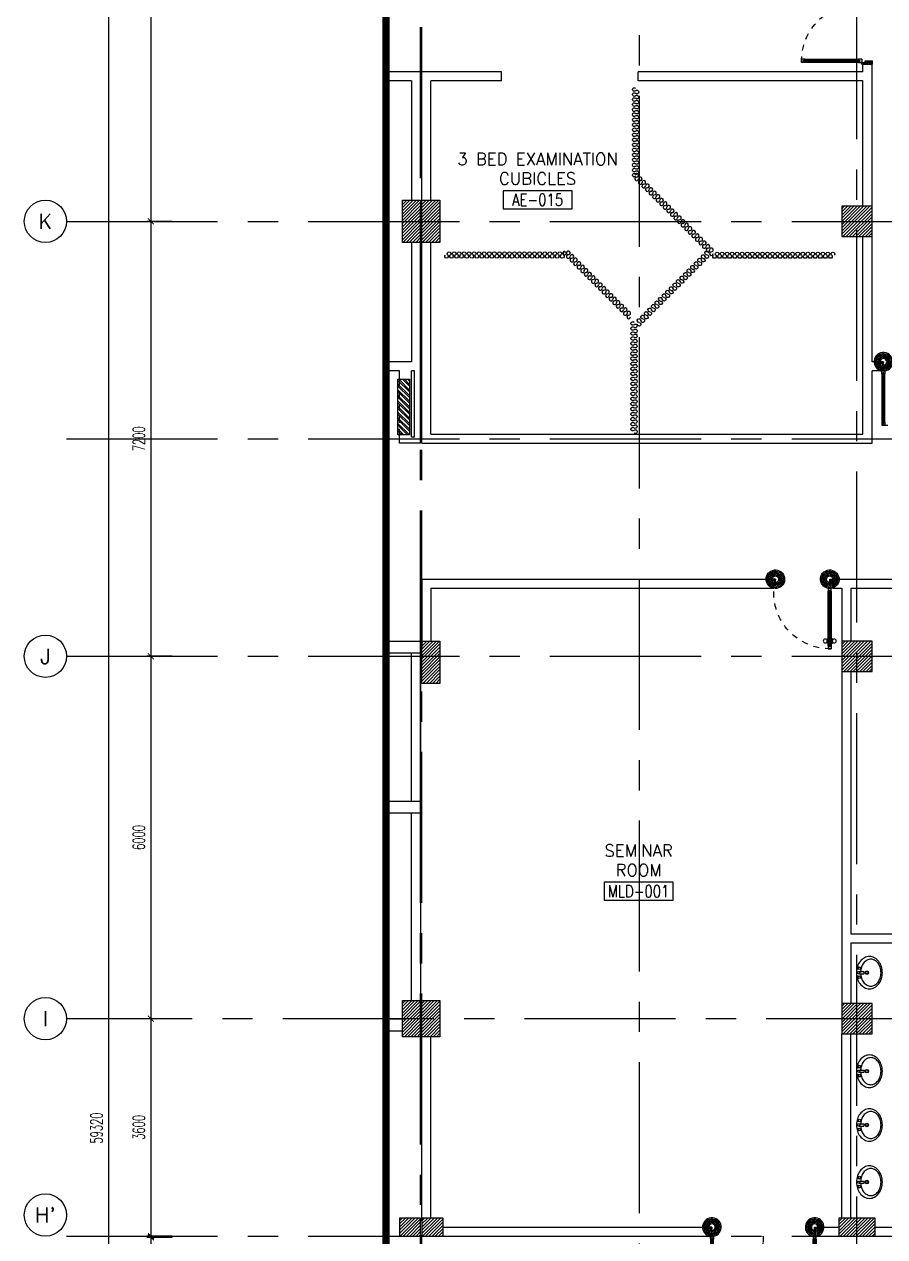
# Model space of a CAD drawing. Extents: x 0.8 to 94.1, y -6.1 to 84.2.
# Drawn here: x 0.78 to 15.02, y 40.48 to 60.55 of the extents above; entities that cross this region are included whole.
import ezdxf
from ezdxf.enums import TextEntityAlignment as Align

# ---------------------------------------------------------------- set-up
doc = ezdxf.new("R2010")
doc.units = 0
doc.header["$MEASUREMENT"] = 0
doc.header["$PDMODE"] = 3
doc.header["$PDSIZE"] = 0.1
for name, pattern in [('CENTER2', [1.125, 0.75, -0.125, 0.125, -0.125]), ('CENTERX2', [4, 2.5, -0.5, 0.5, -0.5]), ('HIDDEN', [0.375, 0.25, -0.125])]:
    doc.linetypes.add(name, pattern=pattern)
doc.layers.get('0').update_dxf_attribs({"color": 11, "linetype": 'CONTINUOUS'})
doc.layers.get('DEFPOINTS').update_dxf_attribs({"color": 11, "linetype": 'CONTINUOUS'})
for name, color, linetype in [('AX-CR', 11, 'CONTINUOUS'), ('AX-DIM', 11, 'CONTINUOUS'), ('AX-TXT', 11, 'CONTINUOUS'), ('AXES', 11, 'CENTERX2'), ('COL', 11, 'CONTINUOUS'), ('DOOR', 11, 'CONTINUOUS'), ('ELEV', 11, 'CONTINUOUS'), ('FHC', 11, 'CONTINUOUS'), ('FIX', 11, 'CONTINUOUS'), ('HAT', 11, 'CONTINUOUS'), ('RM-BOX', 11, 'CONTINUOUS'), ('RM-NAME', 11, 'CONTINUOUS'), ('RM-NO', 11, 'CONTINUOUS'), ('WALL', 11, 'CONTINUOUS')]:
    doc.layers.add(name, color=color, linetype=linetype)
doc.styles.add('ROMANS', font='ROMANS.shx', dxfattribs={"width": 0.6})
doc.dimstyles.new('STANDARD in', dxfattribs={"dimtxt": 0.2, "dimasz": 0.1, "dimexe": 0.07, "dimexo": 0.05, "dimgap": 0.1, "dimtad": 1, "dimdec": 0, "dimlfac": 1000, "dimzin": 0, "dimdsep": 46, "dimtxsty": 'ROMANS', "dimblk": 'ARCHTICK', "dimcen": 0.05, "dimdle": 0.05, "dimclrd": 7, "dimclre": 7, "dimclrt": 2, "dimadec": 0, "dimazin": 0, "dimtfac": 1, "dimtdec": 0, "dimtmove": 2, "dimatfit": 3, "dimldrblk": 'ARCHTICK', "dimfxl": 0, "dimtolj": 1, "dimtzin": 0, "dimarcsym": 0})

# ---------------------------------------------------------------- blocks, each defined once
blk = doc.blocks.new('RM1')
at = {"layer": 'RM-BOX'}
blk.add_lwpolyline([(570, -200), (-570, -200), (-570, -500), (570, -500)], close=True, dxfattribs=at)
at = {"layer": 'RM-NAME', "style": 'ROMANS'}
for tag, p in [('ROOMNAME1', (0, 324)), ('ROOMNAME2', (0, 0))]:
    blk.add_attdef(tag, text='', height=200, dxfattribs=at).set_placement(p, align=Align.MIDDLE)
at = {"layer": 'RM-NO', "style": 'ROMANS', "width": 0.8}
blk.add_attdef('ROOMNO', text='', height=200, dxfattribs=at).set_placement((0, -350), align=Align.MIDDLE)
blk = doc.blocks.new('A$C272A55A0')
at = {"layer": 'DOOR', "color": 0, "linetype": 'ByBlock'}
for p, q in [((0, 900), (0, 1050)), ((50, 1050), (0, 1050)), ((25, 950), (50, 950)), ((25, 900), (25, 950)), ((50, 950), (50, 1050)), ((1750, 950), (1750, 1050)), ((1750, 1050), (1800, 1050)), ((1775, 950), (1750, 950)), ((1775, 900), (1775, 950)), ((1800, 1050), (1800, 900)), ((0, 900), (25, 900)), ((75, 900), (25, 900)), ((25, 850), (25, 900)), ((42, 850), (25, 850)), ((58, 870), (42, 870)), ((42, 870), (42, 850)), ((58, 850), (58, 870)), ((75, 850), (58, 850)), ((75, 900), (75, 850)), ((1725, 900), (1775, 900)), ((1725, 900), (1725, 850)), ((1725, 850), (1742, 850)), ((1742, 870), (1758, 870)), ((1742, 850), (1742, 870)), ((1758, 870), (1758, 850)), ((1758, 850), (1775, 850)), ((1800, 900), (1775, 900)), ((1775, 850), (1775, 900)), ((25, 50), (42, 50)), ((25, 50), (25, 0)), ((25, 0), (75, 0)), ((75, 0), (25, 0)), ((42, 50), (42, 30)), ((42, 30), (58, 30)), ((58, 50), (75, 50)), ((58, 50), (58, 30)), ((75, 50), (75, 0)), ((1718, 160), (1709, 160)), ((1709, 95), (1709, 160)), ((1718, 95), (1709, 95)), ((1725, 173), (1718, 173)), ((1718, 173), (1718, 83)), ((1718, 95), (1718, 160)), ((1725, 83), (1718, 83)), ((1742, 50), (1725, 50)), ((1725, 50), (1725, 0)), ((1775, 0), (1725, 0)), ((1725, 0), (1775, 0)), ((1742, 50), (1742, 30)), ((1758, 30), (1742, 30)), ((1775, 50), (1758, 50)), ((1758, 50), (1758, 30)), ((1775, 173), (1782, 173)), ((1775, 83), (1782, 83)), ((1775, 50), (1775, 0)), ((1782, 173), (1782, 83)), ((1782, 160), (1791, 160)), ((1782, 95), (1782, 160)), ((1782, 95), (1791, 95)), ((1791, 95), (1791, 160))]:
    blk.add_line(p, q, dxfattribs=at)
at = {"layer": 'DOOR', "color": 9, "linetype": 'ByBlock'}
for p, q in [((50, 1050), (0, 1010)), ((50, 1050), (0, 937)), ((50, 1050), (37, 950)), ((1750, 1050), (1800, 1010)), ((1750, 1050), (1800, 937)), ((1750, 1050), (1763, 950))]:
    blk.add_line(p, q, dxfattribs=at)
at = {"layer": 'DOOR', "linetype": 'ByBlock'}
for p, q in [((25, 850), (25, 50)), ((42, 850), (42, 50)), ((58, 850), (58, 50)), ((75, 50), (75, 850)), ((1725, 50), (1725, 850)), ((1742, 850), (1742, 50)), ((1758, 850), (1758, 50)), ((1775, 850), (1775, 50))]:
    blk.add_line(p, q, dxfattribs=at)
at = {"layer": 'DOOR', "color": 0, "linetype": 'ByBlock'}
for centre in [(1676, 128), (1824, 128)]:
    blk.add_circle(centre, 32.4, dxfattribs=at)
at = {"layer": 'DOOR', "color": 9, "linetype": 'ByBlock'}
for centre, radius, start, end in [((50, 1050), 54.4, 203.2074, 270), ((50, 1050), 74.4, 227.7764, 270), ((50, 1050), 94.4, 238.0182, 270), ((50, 1050), 114, 244.0838, 257.3774), ((50, 1050), 134, 248.1598, 259.28), ((50, 1050), 154, 251.1053, 256.2858), ((50, 1050), 34.4, 180, 270), ((50, 1050), 14.4, 180, 270), ((1750, 1050), 14.4, 270, 0), ((1750, 1050), 34.4, 270, 0), ((1750, 1050), 54.4, 270, 336.7926), ((1750, 1050), 74.4, 270, 312.2236), ((1750, 1050), 94.4, 270, 301.9818), ((1750, 1050), 114, 282.6226, 295.9162), ((1750, 1050), 134, 280.72, 291.8402), ((1750, 1050), 154, 283.7142, 288.8947)]:
    blk.add_arc(centre, radius, start, end, dxfattribs=at)
at = {"layer": 'DOOR', "linetype": 'HIDDEN', "ltscale": 0.5}
for centre, start, end in [((50, 851), 268.3174, 3.2965), ((1750, 851), 176.7035, 271.6826)]:
    blk.add_arc(centre, 851, start, end, dxfattribs=at)
at = {"layer": 'WALL', "linetype": 'ByBlock'}
blk.add_line((1800, 900), (1800, 1050), dxfattribs=at)
blk = doc.blocks.new('A$C24ED45A6')
at = {"layer": 'DOOR', "color": 0, "linetype": 'ByBlock'}
for p, q in [((909, 1055), (909, 990)), ((918, 1055), (909, 1055)), ((918, 978), (918, 1068)), ((925, 1068), (918, 1068)), ((918, 1055), (918, 990)), ((925, 1100), (925, 1150)), ((925, 1150), (975, 1150)), ((975, 1150), (925, 1150)), ((942, 1100), (925, 1100)), ((942, 1100), (942, 1120)), ((958, 1120), (942, 1120)), ((958, 1100), (958, 1120)), ((975, 1100), (958, 1100)), ((975, 1100), (975, 1150)), ((975, 1068), (982, 1068)), ((982, 978), (982, 1068)), ((982, 1055), (982, 990)), ((982, 1055), (991, 1055)), ((991, 1055), (991, 990)), ((918, 990), (909, 990)), ((925, 978), (918, 978)), ((975, 978), (982, 978)), ((982, 990), (991, 990)), ((0, 0), (0, 150)), ((0, 150), (25, 150)), ((50, 0), (0, 0)), ((25, 150), (25, 100)), ((25, 100), (50, 100)), ((50, 100), (50, 0)), ((925, 150), (925, 200)), ((925, 200), (942, 200)), ((925, 150), (975, 150)), ((942, 200), (942, 180)), ((942, 180), (958, 180)), ((975, 100), (950, 100)), ((950, 100), (950, 0)), ((958, 180), (958, 200)), ((958, 200), (975, 200)), ((975, 200), (975, 150)), ((1000, 150), (975, 150)), ((975, 150), (975, 100)), ((1000, 150), (1000, 0)), ((950, 0), (1000, 0))]:
    blk.add_line(p, q, dxfattribs=at)
at = {"layer": 'DOOR', "linetype": 'ByBlock'}
for p, q in [((925, 1100), (925, 200)), ((942, 200), (942, 1100)), ((958, 200), (958, 1100)), ((975, 200), (975, 1100))]:
    blk.add_line(p, q, dxfattribs=at)
at = {"layer": 'DOOR', "color": 9, "linetype": 'ByBlock'}
for p, q in [((50, 0), (0, 114)), ((50, 0), (0, 40)), ((50, 0), (37, 100)), ((950, 0), (1000, 114)), ((950, 0), (963, 100)), ((950, 0), (1000, 40))]:
    blk.add_line(p, q, dxfattribs=at)
at = {"layer": 'DOOR', "color": 0, "linetype": 'ByBlock'}
for centre in [(876, 1023), (1024, 1023)]:
    blk.add_circle(centre, 32.4, dxfattribs=at)
at = {"layer": 'DOOR', "linetype": 'HIDDEN', "ltscale": 0.5}
blk.add_arc((950, 222), 928, 88.456, 184.4816, dxfattribs=at)
at = {"layer": 'DOOR', "color": 9, "linetype": 'ByBlock'}
for centre, radius, start, end in [((50, 0), 154, 103.7142, 108.8947), ((50, 0), 134, 100.72, 111.8402), ((50, 0), 114, 102.6226, 115.9162), ((50, 0), 94.4, 90, 121.9818), ((50, 0), 74.4, 90, 132.2236), ((50, 0), 54.4, 90, 156.7926), ((50, 0), 34.4, 90, 180), ((50, 0), 14.4, 90, 180), ((950, 0), 94.4, 58.0182, 90), ((950, 0), 74.4, 47.7764, 90), ((950, 0), 54.4, 23.2074, 90), ((950, 0), 34.4, 0, 90), ((950, 0), 14.4, 0, 90), ((950, 0), 134, 68.1598, 79.28), ((950, 0), 114, 64.0838, 77.3774), ((950, 0), 154, 71.1053, 76.2858)]:
    blk.add_arc(centre, radius, start, end, dxfattribs=at)
at = {"layer": 'WALL'}
blk.add_line((1000, 0), (1000, 150), dxfattribs=at)
blk = doc.blocks.new('*X121')
at = {"color": 0}
for p, q in [((73379, 41931), (73850, 42401)), ((73379, 41984), (73797, 42401)), ((73379, 42037), (73744, 42401)), ((73379, 42090), (73690, 42401)), ((73379, 42143), (73637, 42401)), ((73379, 42196), (73584, 42401)), ((73379, 42249), (73531, 42401)), ((73379, 42302), (73478, 42401)), ((73379, 42355), (73425, 42401)), ((73403, 41901), (73879, 42378)), ((73456, 41901), (73879, 42325)), ((73509, 41901), (73879, 42272)), ((73562, 41901), (73879, 42219)), ((73615, 41901), (73879, 42165)), ((73668, 41901), (73879, 42112)), ((73721, 41901), (73879, 42059)), ((73774, 41901), (73879, 42006)), ((73827, 41901), (73879, 41953))]:
    blk.add_line(p, q, dxfattribs=at)
blk = doc.blocks.new('*X119')
at = {"color": 0}
for p, q in [((73379, 47923), (73857, 48401)), ((73379, 47976), (73804, 48401)), ((73379, 48029), (73751, 48401)), ((73379, 48082), (73698, 48401)), ((73379, 48136), (73645, 48401)), ((73379, 48189), (73592, 48401)), ((73379, 48242), (73539, 48401)), ((73379, 48295), (73486, 48401)), ((73379, 48348), (73433, 48401)), ((73410, 47901), (73879, 48370)), ((73463, 47901), (73879, 48317)), ((73516, 47901), (73879, 48264)), ((73569, 47901), (73879, 48211)), ((73622, 47901), (73879, 48158)), ((73675, 47901), (73879, 48105)), ((73728, 47901), (73879, 48052)), ((73781, 47901), (73879, 47999)), ((73834, 47901), (73879, 47946))]:
    blk.add_line(p, q, dxfattribs=at)
blk = doc.blocks.new('*X117')
at = {"color": 0}
for p, q in [((73379, 55136), (73844, 55601)), ((73379, 55189), (73791, 55601)), ((73379, 55242), (73738, 55601)), ((73379, 55295), (73685, 55601)), ((73379, 55348), (73632, 55601)), ((73379, 55401), (73579, 55601)), ((73379, 55454), (73526, 55601)), ((73379, 55507), (73473, 55601)), ((73379, 55560), (73420, 55601)), ((73397, 55101), (73879, 55583)), ((73450, 55101), (73879, 55530)), ((73503, 55101), (73879, 55477)), ((73556, 55101), (73879, 55424)), ((73610, 55101), (73879, 55371)), ((73663, 55101), (73879, 55318)), ((73716, 55101), (73879, 55265)), ((73769, 55101), (73879, 55212)), ((73822, 55101), (73879, 55159)), ((73875, 55101), (73879, 55106))]:
    blk.add_line(p, q, dxfattribs=at)
blk = doc.blocks.new('COL50')
at = {"layer": 'COL'}
blk.add_lwpolyline([(-250, 250), (-250, -250), (250, -250), (250, 250)], close=True, dxfattribs=at)
blk = doc.blocks.new('C5')
at = {"layer": 'HAT'}
h = blk.add_hatch(dxfattribs=at)
h.set_pattern_fill('ANSI31', color=256, scale=300, style=0)
h.set_pattern_definition([(45, (-38851, -358245.23), (26.5165043, -26.5165043), [])])
h.paths.add_polyline_path([(-320, 300), (-20, 300), (-20, 0), (-320, 0)])
h.paths.add_polyline_path([(-320, 600), (-20, 600), (-20, 300), (-320, 300)])
h = blk.add_hatch(dxfattribs=at)
h.set_pattern_fill('ANSI31', color=256, scale=300, style=0)
h.set_pattern_definition([(45, (-38531, -358245.23), (26.5165043, -26.5165043), [])])
h.paths.add_polyline_path([(0, 300), (300, 300), (300, 0), (0, 0)])
h.paths.add_polyline_path([(0, 600), (300, 600), (300, 300), (0, 300)])
at = {"layer": 'COL'}
for points in [[(-20, 600), (-20, 0), (-320, 0), (-320, 600)], [(300, 600), (300, 0), (0, 0), (0, 600)]]:
    blk.add_lwpolyline(points, close=True, dxfattribs=at)
blk = doc.blocks.new('C11')
at = {"layer": 'HAT'}
h = blk.add_hatch(dxfattribs=at)
h.set_pattern_fill('ANSI31', color=256, scale=300, style=0)
h.set_pattern_definition([(45, (-383765.23, -62181), (-26.5165043, 26.5165043), [])])
h.paths.add_polyline_path([(-20, 350), (-20, 700), (-320, 700), (-320, 350)])
h.paths.add_polyline_path([(-320, 0), (-20, 0), (-20, 350), (-320, 350)])
h = blk.add_hatch(dxfattribs=at)
h.set_pattern_fill('ANSI31', color=256, scale=300, style=0)
h.set_pattern_definition([(45, (-383445.23, -62181), (-26.5165043, 26.5165043), [])])
h.paths.add_polyline_path([(300, 350), (300, 700), (0, 700), (0, 350)])
h.paths.add_polyline_path([(0, 0), (300, 0), (300, 350), (0, 350)])
at = {"layer": 'COL'}
for points in [[(-20, 700), (-20, 0), (-320, 0), (-320, 700)], [(300, 700), (300, 0), (0, 0), (0, 700)]]:
    blk.add_lwpolyline(points, close=True, dxfattribs=at)
blk = doc.blocks.new('HF16162-P')
at = {"color": 8}
for centre, start, end in [((-0.04, 0.037), 313.5684, 226.4316), ((0.11, 0.037), 313.5684, 226.4316), ((0.261, 0.037), 313.5684, 226.4316), ((0.411, 0.037), 313.5684, 226.4316), ((0.562, 0.037), 313.5684, 226.4316), ((0.712, 0.037), 313.5684, 226.4316), ((0.863, 0.037), 313.5684, 226.4316), ((1.013, 0.037), 313.5684, 226.4316), ((1.164, 0.037), 313.5684, 226.4316), ((1.314, 0.037), 313.5684, 226.4316), ((1.465, 0.037), 313.5684, 226.4316), ((1.615, 0.037), 313.5684, 226.4316), ((1.766, 0.037), 313.5684, 226.4316), ((1.916, 0.037), 313.5684, 226.4316), ((2.067, 0.037), 313.5684, 226.4316), ((2.217, 0.037), 313.5684, 226.4316), ((2.368, 0.037), 313.5684, 226.4316), ((2.518, 0.037), 313.5684, 226.4316), ((2.669, 0.037), 313.5684, 226.4316), ((2.819, 0.037), 313.5684, 226.4316), ((2.97, 0.037), 313.5684, 226.4316), ((3.12, 0.037), 313.5684, 226.4316), ((3.27, 0.037), 313.5684, 226.4316), ((3.421, 0.037), 313.5684, 226.4316), ((0.035, -0.042), 133.5684, 46.4316), ((0.186, -0.042), 133.5684, 46.4316), ((0.336, -0.042), 133.5684, 46.4316), ((0.487, -0.042), 133.5684, 46.4316), ((0.637, -0.042), 133.5684, 46.4316), ((0.788, -0.042), 133.5684, 46.4316), ((0.938, -0.042), 133.5684, 46.4316), ((1.088, -0.042), 133.5684, 46.4316), ((1.239, -0.042), 133.5684, 46.4316), ((1.389, -0.042), 133.5684, 46.4316), ((1.54, -0.042), 133.5684, 46.4316), ((1.69, -0.042), 133.5684, 46.4316), ((1.841, -0.042), 133.5684, 46.4316), ((1.991, -0.042), 133.5684, 46.4316), ((2.142, -0.042), 133.5684, 46.4316), ((2.292, -0.042), 133.5684, 46.4316), ((2.443, -0.042), 133.5684, 46.4316), ((2.593, -0.042), 133.5684, 46.4316), ((2.744, -0.042), 133.5684, 46.4316), ((2.894, -0.042), 133.5684, 46.4316), ((3.045, -0.042), 133.5684, 46.4316), ((3.195, -0.042), 133.5684, 46.4316), ((3.346, -0.042), 133.5684, 46.4316), ((3.496, -0.042), 133.5684, 46.4316)]:
    blk.add_arc(centre, 0.0546, start, end, dxfattribs=at)
blk = doc.blocks.new('OV')
for p, q in [((-0.02, -0.041), (-0.02, -0.135)), ((0.02, -0.041), (0.02, -0.135))]:
    blk.add_line(p, q)
blk.add_lwpolyline([(-0.3, -0.239, 0.126028), (-0.276, -0.332, 0.105961), (-0.207, -0.412, 0.086149), (-0.113, -0.46, 0.075973), (0, -0.478, 0.075973), (0.113, -0.46, 0.086149), (0.207, -0.412, 0.105961), (0.276, -0.332, 0.126028), (0.3, -0.239, 0.126028), (0.276, -0.145, 0.105961), (0.207, -0.065, 0.086149), (0.113, -0.017, 0.075973), (0, 0, 0.075973), (-0.113, -0.017, 0.086149), (-0.207, -0.065, 0.105961), (-0.276, -0.145, 0.126028)], format="xyb", close=True)
for points in [[(-0.25, -0.264, 0.126028), (-0.232, -0.333, 0.105961), (-0.177, -0.398, 0.086149), (-0.099, -0.438, 0.075973), (0, -0.453, 0.075973), (0.099, -0.438, 0.086149), (0.177, -0.398, 0.105961), (0.232, -0.333, 0.126028), (0.25, -0.264, 0.126028), (0.232, -0.195, 0.105961), (0.177, -0.13, 0.086149), (0.099, -0.09, 0.060606), (0.02, -0.076, 0.075973)], [(-0.02, -0.076, 0.060606), (-0.099, -0.09, 0.086149), (-0.177, -0.13, 0.105961), (-0.232, -0.195, 0.126028), (-0.25, -0.264, 0.126028)]]:
    blk.add_lwpolyline(points, format="xyb")
for centre, radius in [((-0.083, -0.05), 0.027), ((-0.083, -0.05), 0.022), ((0, -0.19), 0.0332), ((0, -0.19), 0.0232), ((0, -0.041), 0.0202), ((0.083, -0.05), 0.027), ((0.083, -0.05), 0.022)]:
    blk.add_circle(centre, radius)
blk.add_arc((0, -0.099), 0.0409, 240.429, 299.571)
blk = doc.blocks.new('AXR')
at = {"layer": 'AX-CR'}
blk.add_circle((350, 0), 350, dxfattribs=at)
at = {"layer": 'AX-TXT', "style": 'ROMANS'}
blk.add_attdef('AX', text='', height=250, dxfattribs=at).set_placement((350, 0), align=Align.MIDDLE)
blk = doc.blocks.new('_ARCHTICK')
at = {"color": 0, "linetype": 'ByBlock', "const_width": 0.15}
blk.add_lwpolyline([(-0.5, -0.5), (0.5, 0.5)], dxfattribs=at)
blk = doc.blocks.new('*D139')
at = {"layer": 'AX-DIM', "color": 7, "lineweight": -2}
for p, q in [((6.542, 71.939), (2.103, 71.939)), ((2.173, 71.989), (2.173, 12.569)), ((12.756, 12.619), (2.103, 12.619))]:
    blk.add_line(p, q, dxfattribs=at)
at = {"layer": 'DEFPOINTS', "color": 0}
for p in [(6.592, 71.939), (2.173, 12.619), (12.806, 12.619)]:
    blk.add_point(p, dxfattribs=at)
at = {"layer": 'AX-DIM', "color": 7, "lineweight": -2, "xscale": 0.1, "yscale": 0.1, "zscale": 0.1}
for p, rotation in [((2.173, 71.939), 90), ((2.173, 12.619), 270)]:
    blk.add_blockref('_ARCHTICK', p, dxfattribs=dict(at, rotation=rotation))
at = {"layer": 'AX-DIM', "color": 2, "insert": (1.973, 42.279), "char_height": 0.2, "attachment_point": 5, "rotation": 90, "style": 'ROMANS'}
blk.add_mtext('\\A1;59320', dxfattribs=at)
blk = doc.blocks.new('*D146')
at = {"layer": 'AX-DIM', "color": 7, "lineweight": -2}
for p, q in [((3.223, 44.089), (2.803, 44.089)), ((2.873, 44.139), (2.873, 40.439)), ((3.223, 40.489), (2.803, 40.489))]:
    blk.add_line(p, q, dxfattribs=at)
at = {"layer": 'DEFPOINTS', "color": 0}
for p in [(3.273, 44.089), (2.873, 40.489), (3.273, 40.489)]:
    blk.add_point(p, dxfattribs=at)
at = {"layer": 'AX-DIM', "color": 7, "lineweight": -2, "xscale": 0.1, "yscale": 0.1, "zscale": 0.1}
for p, rotation in [((2.873, 44.089), 90), ((2.873, 40.489), 270)]:
    blk.add_blockref('_ARCHTICK', p, dxfattribs=dict(at, rotation=rotation))
at = {"layer": 'AX-DIM', "color": 2, "insert": (2.673, 42.289), "char_height": 0.2, "attachment_point": 5, "rotation": 90, "style": 'ROMANS'}
blk.add_mtext('\\A1;3600', dxfattribs=at)
blk = doc.blocks.new('*D150')
at = {"layer": 'AX-DIM', "color": 7, "lineweight": -2}
for p, q in [((3.223, 40.469), (2.803, 40.469)), ((2.873, 40.519), (2.873, 34.419)), ((3.223, 34.469), (2.803, 34.469))]:
    blk.add_line(p, q, dxfattribs=at)
at = {"layer": 'DEFPOINTS', "color": 0}
for p in [(3.273, 40.469), (2.873, 34.469), (3.273, 34.469)]:
    blk.add_point(p, dxfattribs=at)
at = {"layer": 'AX-DIM', "color": 7, "lineweight": -2, "xscale": 0.1, "yscale": 0.1, "zscale": 0.1}
for p, rotation in [((2.873, 40.469), 90), ((2.873, 34.469), 270)]:
    blk.add_blockref('_ARCHTICK', p, dxfattribs=dict(at, rotation=rotation))
at = {"layer": 'AX-DIM', "color": 2, "insert": (2.673, 37.469), "char_height": 0.2, "attachment_point": 5, "rotation": 90, "style": 'ROMANS'}
blk.add_mtext('\\A1;6000', dxfattribs=at)
blk = doc.blocks.new('*D151')
at = {"layer": 'AX-DIM', "color": 7, "lineweight": -2}
for p, q in [((3.223, 57.289), (2.803, 57.289)), ((2.873, 57.339), (2.873, 50.039)), ((3.223, 50.089), (2.803, 50.089))]:
    blk.add_line(p, q, dxfattribs=at)
at = {"layer": 'DEFPOINTS', "color": 0}
for p in [(3.273, 57.289), (2.873, 50.089), (3.273, 50.089)]:
    blk.add_point(p, dxfattribs=at)
at = {"layer": 'AX-DIM', "color": 7, "lineweight": -2, "xscale": 0.1, "yscale": 0.1, "zscale": 0.1}
for p, rotation in [((2.873, 57.289), 90), ((2.873, 50.089), 270)]:
    blk.add_blockref('_ARCHTICK', p, dxfattribs=dict(at, rotation=rotation))
at = {"layer": 'AX-DIM', "color": 2, "insert": (2.673, 53.689), "char_height": 0.2, "attachment_point": 5, "rotation": 90, "style": 'ROMANS'}
blk.add_mtext('\\A1;7200', dxfattribs=at)
blk = doc.blocks.new('*D152')
at = {"layer": 'AX-DIM', "color": 7, "lineweight": -2}
for p, q in [((3.223, 50.089), (2.803, 50.089)), ((2.873, 50.139), (2.873, 44.039)), ((3.223, 44.089), (2.803, 44.089))]:
    blk.add_line(p, q, dxfattribs=at)
at = {"layer": 'DEFPOINTS', "color": 0}
for p in [(3.273, 50.089), (2.873, 44.089), (3.273, 44.089)]:
    blk.add_point(p, dxfattribs=at)
at = {"layer": 'AX-DIM', "color": 7, "lineweight": -2, "xscale": 0.1, "yscale": 0.1, "zscale": 0.1}
for p, rotation in [((2.873, 50.089), 90), ((2.873, 44.089), 270)]:
    blk.add_blockref('_ARCHTICK', p, dxfattribs=dict(at, rotation=rotation))
at = {"layer": 'AX-DIM', "color": 2, "insert": (2.673, 47.089), "char_height": 0.2, "attachment_point": 5, "rotation": 90, "style": 'ROMANS'}
blk.add_mtext('\\A1;6000', dxfattribs=at)
blk = doc.blocks.new('*D153')
at = {"layer": 'AX-DIM', "color": 7, "lineweight": -2}
for p, q in [((3.223, 64.489), (2.803, 64.489)), ((2.873, 64.539), (2.873, 57.239)), ((3.223, 57.289), (2.803, 57.289))]:
    blk.add_line(p, q, dxfattribs=at)
at = {"layer": 'DEFPOINTS', "color": 0}
for p in [(3.273, 64.489), (2.873, 57.289), (3.273, 57.289)]:
    blk.add_point(p, dxfattribs=at)
at = {"layer": 'AX-DIM', "color": 7, "lineweight": -2, "xscale": 0.1, "yscale": 0.1, "zscale": 0.1}
for p, rotation in [((2.873, 64.489), 90), ((2.873, 57.289), 270)]:
    blk.add_blockref('_ARCHTICK', p, dxfattribs=dict(at, rotation=rotation))
at = {"layer": 'AX-DIM', "color": 2, "insert": (2.673, 60.889), "char_height": 0.2, "attachment_point": 5, "rotation": 90, "style": 'ROMANS'}
blk.add_mtext('\\A1;7200', dxfattribs=at)

msp = doc.modelspace()

# ---------------------------------------------------------------- hatches: boundary and pattern name
at = {"layer": 'FHC', "linetype": 'ByBlock', "ltscale": 0.3}
h = msp.add_hatch(dxfattribs=at)
h.set_pattern_fill('ANSI32', color=11, scale=175, angle=90, style=0)
h.set_pattern_definition([(135, (38.2027, -178.441854), (-0.046403882, -0.046403882), []), (135, (38.2027, -178.41092), (-0.046403882, -0.046403882), [])])
h.paths.add_polyline_path([(7.1517, 54.6743), (6.9617, 54.6743), (6.9617, 53.7543), (7.1517, 53.7543)])
h.paths.add_polyline_path([(7.5728, 53.5417), (7.152, 53.5417), (7.152, 53.8042), (7.5728, 53.8042)], flags=9)
at = {"layer": 'HAT'}
h = msp.add_hatch(dxfattribs=at)
h.set_pattern_fill('ANSI31', color=256, scale=0.3, style=0)
h.set_pattern_definition([(45, (-386.028534, 1.958326), (-0.0265165043, 0.0265165043), [])])
h.paths.add_polyline_path([(7.6567, 50.3393), (7.3567, 50.3393), (7.3567, 50.0893), (7.6567, 50.0893)])
h.paths.add_polyline_path([(7.6567, 50.0893), (7.3567, 50.0893), (7.3567, 49.6393), (7.6567, 49.6393)])
h = msp.add_hatch(dxfattribs=at)
h.set_pattern_fill('ANSI31', color=256, scale=0.3, style=0)
h.set_pattern_definition([(45, (-376.408534, 1.958326), (-0.0265165043, 0.0265165043), [])])
h.paths.add_polyline_path([(6.9867, 40.4893), (7.3367, 40.4893), (7.3367, 40.7893), (6.9867, 40.7893)])
h = msp.add_hatch(dxfattribs=at)
h.set_pattern_fill('ANSI31', color=256, scale=0.3, style=0)
h.set_pattern_definition([(45, (-376.038534, 1.958326), (-0.0265165043, 0.0265165043), [])])
h.paths.add_polyline_path([(7.3567, 40.4893), (7.7067, 40.4893), (7.7067, 40.7893), (7.3567, 40.7893)])
h = msp.add_hatch(dxfattribs=at)
h.set_pattern_fill('ANSI31', color=256, scale=0.3, style=0)
h.set_pattern_definition([(45, (-343.988534, 1.958326), (-0.0265165043, 0.0265165043), [])])
h.paths.add_polyline_path([(14.5567, 40.4893), (14.5567, 40.7893), (14.2567, 40.7893), (14.2567, 40.4893)])
h.paths.add_polyline_path([(14.8567, 40.4893), (14.8567, 40.7893), (14.5567, 40.7893), (14.5567, 40.4893)])

# ---------------------------------------------------------------- linework, layer by layer
at = {"color": 11}
for centre, start, end in [((10.9107, 57.992), 88.56836, 1.43164), ((10.9122, 58.0524), 268.56836, 181.43164), ((10.9711, 57.9935), 268.56836, 181.43164), ((10.9696, 57.9331), 88.56836, 1.43164), ((11.0285, 57.8742), 88.56836, 1.43164), ((11.03, 57.9346), 268.56836, 181.43164), ((11.0874, 57.8153), 88.56836, 1.43164), ((11.0889, 57.8757), 268.56836, 181.43164), ((11.1478, 57.8168), 268.56836, 181.43164), ((11.1463, 57.7564), 88.56836, 1.43164), ((11.2052, 57.6975), 88.56836, 1.43164), ((11.2068, 57.7579), 268.56836, 181.43164), ((11.2642, 57.6386), 88.56836, 1.43164), ((11.2657, 57.699), 268.56836, 181.43164), ((11.3231, 57.5796), 88.56836, 1.43164), ((11.3246, 57.6401), 268.56836, 181.43164), ((11.3835, 57.5812), 268.56836, 181.43164), ((11.382, 57.5207), 88.56836, 1.43164), ((11.4409, 57.4618), 88.56836, 1.43164), ((11.4424, 57.5222), 268.56836, 181.43164), ((11.4998, 57.4029), 88.56836, 1.43164), ((11.5013, 57.4633), 268.56836, 181.43164), ((11.5602, 57.4044), 268.56836, 181.43164), ((11.5587, 57.344), 88.56836, 1.43164), ((11.6176, 57.2851), 88.56836, 1.43164), ((11.6191, 57.3455), 268.56836, 181.43164), ((11.6765, 57.2262), 88.56836, 1.43164), ((11.678, 57.2866), 268.56836, 181.43164), ((11.737, 57.2277), 268.56836, 181.43164), ((11.7354, 57.1673), 88.56836, 1.43164), ((11.7944, 57.1084), 88.56836, 1.43164), ((11.7959, 57.1688), 268.56836, 181.43164), ((11.8533, 57.0494), 88.56836, 1.43164), ((11.8548, 57.1099), 268.56836, 181.43164), ((11.9122, 56.9905), 88.56836, 1.43164), ((11.9137, 57.051), 268.56836, 181.43164), ((11.9726, 56.992), 268.56836, 181.43164), ((11.9711, 56.9316), 88.56836, 1.43164), ((12.03, 56.8727), 88.56836, 1.43164), ((12.0315, 56.9331), 268.56836, 181.43164), ((12.0889, 56.8138), 88.56836, 1.43164), ((12.0904, 56.8742), 268.56836, 181.43164), ((12.1493, 56.8153), 268.56836, 181.43164), ((9.7204, 56.7667), 88.56836, 1.43164), ((9.7793, 56.7078), 88.56836, 1.43164), ((9.7808, 56.7683), 268.56836, 181.43164), ((9.8382, 56.6489), 88.56836, 1.43164), ((9.8397, 56.7093), 268.56836, 181.43164), ((9.8971, 56.59), 88.56836, 1.43164), ((9.8987, 56.6504), 268.56836, 181.43164), ((9.9576, 56.5915), 268.56836, 181.43164), ((12.1478, 56.7549), 88.56836, 1.43164), ((9.9561, 56.5311), 88.56836, 1.43164), ((10.015, 56.4722), 88.56836, 1.43164), ((10.0165, 56.5326), 268.56836, 181.43164), ((10.0739, 56.4133), 88.56836, 1.43164), ((10.0754, 56.4737), 268.56836, 181.43164), ((10.1343, 56.4148), 268.56836, 181.43164), ((10.1328, 56.3544), 88.56836, 1.43164), ((10.1917, 56.2955), 88.56836, 1.43164), ((10.1932, 56.3559), 268.56836, 181.43164), ((10.2506, 56.2365), 88.56836, 1.43164), ((10.2521, 56.297), 268.56836, 181.43164), ((10.3095, 56.1776), 88.56836, 1.43164), ((10.311, 56.2381), 268.56836, 181.43164), ((10.3699, 56.1791), 268.56836, 181.43164), ((10.3684, 56.1187), 88.56836, 1.43164), ((10.4273, 56.0598), 88.56836, 1.43164), ((10.4289, 56.1202), 268.56836, 181.43164), ((10.4863, 56.0009), 88.56836, 1.43164), ((10.4878, 56.0613), 268.56836, 181.43164), ((10.5467, 56.0024), 268.56836, 181.43164), ((10.5452, 55.942), 88.56836, 1.43164), ((10.6041, 55.8831), 88.56836, 1.43164), ((10.6056, 55.9435), 268.56836, 181.43164), ((10.663, 55.8242), 88.56836, 1.43164), ((10.6645, 55.8846), 268.56836, 181.43164), ((10.7234, 55.8257), 268.56836, 181.43164), ((10.7219, 55.7652), 88.56836, 1.43164), ((10.7808, 55.7063), 88.56836, 1.43164), ((10.7823, 55.7668), 268.56836, 181.43164)]:
    msp.add_arc(centre, 0.0302, start, end, dxfattribs=at)
at = {"color": 11, "extrusion": (0, 0, -1)}
for centre, major_axis, start_param, end_param in [((10.8706, 59.4718), (-0.0214, 0.0214), 3.1166059, 7.8789684), ((10.8706, 59.3884), (-0.0214, 0.0214), 3.1166059, 7.8789684), ((10.9144, 59.4301), (-0.0214, 0.0214), 6.2581985, 11.0205611), ((10.8706, 59.3051), (-0.0214, 0.0214), 3.1166059, 7.8789684), ((10.8706, 59.2218), (-0.0214, 0.0214), 3.1166059, 7.8789684), ((10.9144, 59.3468), (-0.0214, 0.0214), 6.2581985, 11.0205611), ((10.9144, 59.2635), (-0.0214, 0.0214), 6.2581985, 11.0205611), ((10.8706, 59.1385), (-0.0214, 0.0214), 3.1166059, 7.8789684), ((10.8706, 59.0552), (-0.0214, 0.0214), 3.1166059, 7.8789684), ((10.9144, 59.1802), (-0.0214, 0.0214), 6.2581985, 11.0205611), ((10.9144, 59.0968), (-0.0214, 0.0214), 6.2581985, 11.0205611), ((10.9144, 59.0135), (-0.0214, 0.0214), 6.2581985, 11.0205611), ((10.8706, 58.9719), (0.0214, 0.0214), 1.5458095, 6.3081721), ((10.8706, 58.8886), (-0.0214, 0.0214), 3.1166059, 7.8789684), ((10.8706, 58.8053), (-0.0214, 0.0214), 3.1166059, 7.8789684), ((10.9144, 58.9302), (-0.0214, 0.0214), 6.2581985, 11.0205611), ((10.9144, 58.8469), (-0.0214, 0.0214), 6.2581985, 11.0205611), ((10.8706, 58.7219), (-0.0214, 0.0214), 3.1166059, 7.8789684), ((10.8706, 58.6386), (-0.0214, 0.0214), 3.1166059, 7.8789684), ((10.9144, 58.7636), (-0.0214, 0.0214), 6.2581985, 11.0205611), ((10.9144, 58.6803), (-0.0214, 0.0214), 6.2581985, 11.0205611), ((10.9144, 58.597), (-0.0214, 0.0214), 6.2581985, 11.0205611), ((10.8706, 58.5553), (-0.0214, 0.0214), 3.1166059, 7.8789684), ((10.8706, 58.472), (-0.0214, 0.0214), 3.1166059, 7.8789684), ((10.8706, 58.3887), (-0.0214, 0.0214), 3.1166059, 7.8789684), ((10.9144, 58.5137), (-0.0214, 0.0214), 6.2581985, 11.0205611), ((10.9144, 58.4303), (-0.0214, 0.0214), 6.2581985, 11.0205611), ((10.8706, 58.3054), (0.0214, 0.0214), 1.5458095, 6.3081721), ((10.8706, 58.2221), (-0.0214, 0.0214), 3.1166059, 7.8789684), ((10.9144, 58.347), (0.0214, 0.0214), 4.6874022, 9.4497648), ((10.9144, 58.2637), (-0.0214, 0.0214), 6.2581985, 11.0205611), ((10.9144, 58.1804), (-0.0214, 0.0214), 6.2581985, 11.0205611), ((10.8706, 58.1387), (-0.0214, 0.0214), 3.1166059, 7.8789684), ((10.8706, 58.0554), (-0.0214, 0.0214), 3.1166059, 7.8789684), ((10.9144, 58.0971), (-0.0214, 0.0214), 6.2581985, 11.0205611), ((11.8942, 56.5893), (-0.0214, 0.0214), 3.902004, 8.6643666), ((11.9531, 56.6482), (-0.0214, 0.0214), 3.902004, 8.6643666), ((11.9546, 56.5878), (0.0214, 0.0214), -0.810385, 3.9519776), ((12.012, 56.7071), (-0.0214, 0.0214), 3.902004, 8.6643666), ((12.0135, 56.6467), (-0.0214, 0.0214), 0.7604114, 5.5227739), ((12.0709, 56.766), (-0.0214, 0.0214), 3.902004, 8.6643666), ((12.0724, 56.7056), (-0.0214, 0.0214), 0.7604114, 5.5227739), ((11.7174, 56.4126), (0.0214, 0.0214), 2.3312077, 7.0935703), ((11.7763, 56.4715), (0.0214, 0.0214), 2.3312077, 7.0935703), ((11.7779, 56.4111), (0.0214, 0.0214), -0.810385, 3.9519776), ((11.8353, 56.5304), (0.0214, 0.0214), 2.3312077, 7.0935703), ((11.8368, 56.47), (0.0214, 0.0214), -0.810385, 3.9519776), ((11.8957, 56.5289), (0.0214, 0.0214), -0.810385, 3.9519776), ((11.4818, 56.1769), (-0.0214, 0.0214), 3.902004, 8.6643666), ((11.5407, 56.2358), (-0.0214, 0.0214), 3.902004, 8.6643666), ((11.5422, 56.1754), (-0.0214, 0.0214), 0.7604114, 5.5227739), ((11.5996, 56.2947), (-0.0214, 0.0214), 3.902004, 8.6643666), ((11.6011, 56.2343), (-0.0214, 0.0214), 0.7604114, 5.5227739), ((11.6585, 56.3537), (0.0214, 0.0214), 2.3312077, 7.0935703), ((11.66, 56.2932), (-0.0214, 0.0214), 0.7604114, 5.5227739), ((11.7189, 56.3521), (-0.0214, 0.0214), 0.7604114, 5.5227739), ((11.3051, 56.0002), (0.0214, 0.0214), 2.3312077, 7.0935703), ((11.364, 56.0591), (-0.0214, 0.0214), 3.902004, 8.6643666), ((11.3655, 55.9987), (0.0214, 0.0214), -0.810385, 3.9519776), ((11.4229, 56.118), (-0.0214, 0.0214), 3.902004, 8.6643666), ((11.4244, 56.0576), (0.0214, 0.0214), -0.810385, 3.9519776), ((11.4833, 56.1165), (0.0214, 0.0214), -0.810385, 3.9519776), ((11.1283, 55.8235), (0.0214, 0.0214), 2.3312077, 7.0935703), ((11.1872, 55.8824), (0.0214, 0.0214), 2.3312077, 7.0935703), ((11.1887, 55.8219), (-0.0214, 0.0214), 0.7604114, 5.5227739), ((11.2461, 55.9413), (0.0214, 0.0214), 2.3312077, 7.0935703), ((11.2477, 55.8809), (-0.0214, 0.0214), 0.7604114, 5.5227739), ((11.3066, 55.9398), (0.0214, 0.0214), -0.810385, 3.9519776), ((10.8455, 55.599), (-0.0214, 0.0214), 3.1166059, 7.8789684), ((10.9516, 55.6467), (-0.0214, 0.0214), 3.902004, 8.6643666), ((10.9531, 55.5863), (0.0214, 0.0214), -0.810385, 3.9519776), ((11.0105, 55.7056), (-0.0214, 0.0214), 3.902004, 8.6643666), ((11.012, 55.6452), (-0.0214, 0.0214), 0.7604114, 5.5227739), ((11.0694, 55.7645), (-0.0214, 0.0214), 3.902004, 8.6643666), ((11.0709, 55.7041), (-0.0214, 0.0214), 0.7604114, 5.5227739), ((11.1298, 55.763), (-0.0214, 0.0214), 0.7604114, 5.5227739), ((10.8455, 55.5157), (-0.0214, 0.0214), 3.1166059, 7.8789684), ((10.8455, 55.4324), (-0.0214, 0.0214), 3.1166059, 7.8789684), ((10.8893, 55.5573), (-0.0214, 0.0214), 6.2581985, 11.0205611), ((10.8893, 55.474), (-0.0214, 0.0214), 6.2581985, 11.0205611), ((10.8893, 55.3907), (-0.0214, 0.0214), 6.2581985, 11.0205611), ((10.8455, 55.349), (-0.0214, 0.0214), 3.1166059, 7.8789684), ((10.8455, 55.2657), (-0.0214, 0.0214), 3.1166059, 7.8789684), ((10.8455, 55.1824), (-0.0214, 0.0214), 3.1166059, 7.8789684), ((10.8893, 55.3074), (-0.0214, 0.0214), 6.2581985, 11.0205611), ((10.8893, 55.2241), (-0.0214, 0.0214), 6.2581985, 11.0205611), ((10.8455, 55.0991), (0.0214, 0.0214), 1.5458095, 6.3081721), ((10.8455, 55.0158), (-0.0214, 0.0214), 3.1166059, 7.8789684), ((10.8893, 55.1408), (-0.0214, 0.0214), 6.2581985, 11.0205611), ((10.8893, 55.0574), (-0.0214, 0.0214), 6.2581985, 11.0205611), ((10.8893, 54.9741), (-0.0214, 0.0214), 6.2581985, 11.0205611), ((10.8455, 54.9325), (-0.0214, 0.0214), 3.1166059, 7.8789684), ((10.8455, 54.8492), (-0.0214, 0.0214), 3.1166059, 7.8789684), ((10.8893, 54.8908), (-0.0214, 0.0214), 6.2581985, 11.0205611), ((10.8893, 54.8075), (-0.0214, 0.0214), 6.2581985, 11.0205611), ((10.8455, 54.7658), (-0.0214, 0.0214), 3.1166059, 7.8789684), ((10.8455, 54.6825), (-0.0214, 0.0214), 3.1166059, 7.8789684), ((10.8455, 54.5992), (-0.0214, 0.0214), 3.1166059, 7.8789684), ((10.8893, 54.7242), (-0.0214, 0.0214), 6.2581985, 11.0205611), ((10.8893, 54.6409), (-0.0214, 0.0214), 6.2581985, 11.0205611), ((10.8455, 54.5159), (-0.0214, 0.0214), 3.1166059, 7.8789684), ((10.8455, 54.4326), (0.0214, 0.0214), 1.5458095, 6.3081721), ((10.8893, 54.5576), (-0.0214, 0.0214), 6.2581985, 11.0205611), ((10.8893, 54.4742), (0.0214, 0.0214), 4.6874022, 9.4497648), ((10.8893, 54.3909), (-0.0214, 0.0214), 6.2581985, 11.0205611), ((10.8455, 54.3493), (-0.0214, 0.0214), 3.1166059, 7.8789684), ((10.8455, 54.266), (-0.0214, 0.0214), 3.1166059, 7.8789684), ((10.8455, 54.1827), (-0.0214, 0.0214), 3.1166059, 7.8789684), ((10.8893, 54.3076), (-0.0214, 0.0214), 6.2581985, 11.0205611), ((10.8893, 54.2243), (-0.0214, 0.0214), 6.2581985, 11.0205611), ((10.8455, 54.0993), (-0.0214, 0.0214), 3.1166059, 7.8789684), ((10.8455, 54.016), (0.0214, 0.0214), 1.5458095, 6.3081721), ((10.8893, 54.141), (-0.0214, 0.0214), 6.2581985, 11.0205611), ((10.8893, 54.0577), (0.0214, 0.0214), 4.6874022, 9.4497648), ((10.8893, 53.9744), (-0.0214, 0.0214), 6.2581985, 11.0205611), ((10.8455, 53.9327), (-0.0214, 0.0214), 3.1166059, 7.8789684), ((10.8455, 53.8494), (-0.0214, 0.0214), 3.1166059, 7.8789684), ((10.8893, 53.8911), (-0.0214, 0.0214), 6.2581985, 11.0205611), ((10.8893, 53.8077), (0.0214, 0.0214), 4.6874022, 9.4497648)]:
    msp.add_ellipse(centre, major_axis=major_axis, ratio=1, start_param=start_param, end_param=end_param, dxfattribs=at)
at = {"layer": 'AXES'}
for p, q in [((7.3367, 6.005), (7.3367, 83.5441)), ((7.3567, 6.005), (7.3567, 83.5441)), ((14.5567, -5.3521), (14.5567, 83.5441)), ((10.9567, 12.8693), (10.9567, 71.6893)), ((1.4772, 57.2893), (23.5567, 57.2893)), ((1.4772, 53.6893), (23.5567, 53.6893)), ((1.4772, 50.0893), (23.5567, 50.0893)), ((23.5567, 44.0893), (1.4772, 44.0893)), ((1.4772, 40.4893), (23.5567, 40.4893))]:
    msp.add_line(p, q, dxfattribs=at)
at = {"layer": 'COL'}
for points in [[(6.8277, 50.3393), (7.3367, 50.3393), (7.3367, 50.1393), (6.8277, 50.1393)], [(6.8277, 47.6893), (7.3367, 47.6893), (7.3367, 47.4893), (6.8277, 47.4893)]]:
    msp.add_lwpolyline(points, dxfattribs=at)
for points in [[(7.6567, 50.3393), (7.6567, 49.6393), (7.3567, 49.6393), (7.3567, 50.3393)], [(14.3067, 50.3393), (14.3067, 49.8393), (14.8067, 49.8393), (14.8067, 50.3393)], [(14.3067, 44.3393), (14.3067, 43.8393), (14.8067, 43.8393), (14.8067, 44.3393)], [(6.9867, 40.7893), (6.9867, 40.4893), (7.3367, 40.4893), (7.3367, 40.7893)], [(7.3567, 40.7893), (7.3567, 40.4893), (7.7067, 40.4893), (7.7067, 40.7893)], [(14.8567, 40.7893), (14.2567, 40.7893), (14.2567, 40.4893), (14.8567, 40.4893)]]:
    msp.add_lwpolyline(points, close=True, dxfattribs=at)
at = {"layer": 'ELEV', "linetype": 'CENTER2', "const_width": 0.12}
msp.add_lwpolyline([(6.7631, 10.6321), (6.7631, 74.0893)], dxfattribs=at)
at = {"layer": 'FHC', "linetype": 'ByBlock', "ltscale": 0.3}
for p, q in [((6.9617, 53.7543), (6.9617, 54.6743)), ((6.9617, 54.6743), (7.1517, 54.6743)), ((7.1517, 54.6743), (7.1517, 53.7543)), ((7.1517, 53.7543), (6.9617, 53.7543))]:
    msp.add_line(p, q, dxfattribs=at)
at = {"layer": 'FHC', "color": 250, "linetype": 'HIDDEN', "ltscale": 0.25}
msp.add_line((6.9867, 53.7563), (6.9867, 54.6735), dxfattribs=at)
at = {"layer": 'WALL'}
for p, q in [((14.6567, 59.8893), (14.8067, 59.8893)), ((14.6567, 59.7643), (14.6567, 59.8893)), ((14.8067, 57.5393), (14.8067, 59.8893)), ((7.3367, 59.7643), (6.8277, 59.7643)), ((7.3367, 59.6143), (7.3367, 59.7643)), ((7.3567, 57.6393), (7.3567, 59.7643)), ((8.6727, 59.7643), (7.3567, 59.7643)), ((8.6727, 59.6143), (8.6727, 59.7643)), ((10.9348, 59.6143), (10.9348, 59.7643)), ((14.6567, 59.7643), (10.9348, 59.7643)), ((7.1867, 59.6143), (6.8277, 59.6143)), ((7.1867, 59.6143), (7.1867, 57.6393)), ((7.5067, 57.6393), (7.5067, 59.6143)), ((8.6727, 59.6143), (7.5067, 59.6143)), ((14.6567, 59.6143), (10.9348, 59.6143)), ((14.6567, 57.5393), (14.6567, 59.6143)), ((14.6567, 53.7643), (14.6567, 57.0393)), ((14.8067, 54.9643), (14.8067, 57.0393)), ((7.1867, 56.9393), (7.1867, 54.9643)), ((7.3367, 53.6143), (7.3367, 56.9893)), ((7.3567, 53.6143), (7.3567, 56.9393)), ((7.5067, 53.7643), (7.5067, 56.9393)), ((7.1867, 54.9643), (6.8277, 54.9643)), ((6.9867, 54.8143), (6.8277, 54.8143)), ((6.9867, 54.6743), (6.9867, 54.8143)), ((7.2367, 54.8143), (7.1867, 54.8143)), ((7.1867, 53.7143), (7.1867, 54.8143)), ((7.2367, 53.7143), (7.2367, 54.8143)), ((7.3367, 54.8143), (7.3367, 54.9643)), ((14.9442, 54.9643), (14.8067, 54.9643)), ((14.8067, 53.6143), (14.8067, 54.8143)), ((14.9442, 54.8143), (14.8067, 54.8143)), ((14.9442, 54.8143), (14.9442, 54.9643)), ((6.9867, 53.6143), (6.9867, 53.7543)), ((7.3367, 53.6143), (6.9867, 53.6143)), ((7.2367, 53.7143), (7.1867, 53.7143)), ((7.3567, 53.6143), (14.8067, 53.6143)), ((7.5067, 53.7643), (14.6567, 53.7643)), ((7.3567, 51.3643), (13.1567, 51.3643)), ((7.3567, 51.3643), (7.3567, 50.2393)), ((7.5067, 51.2143), (13.1567, 51.2143)), ((7.5067, 51.2143), (7.5067, 50.3393)), ((13.1567, 51.2143), (13.1567, 51.3643)), ((14.1567, 51.3643), (17.0317, 51.3643)), ((14.1567, 51.2143), (14.1567, 51.3643)), ((14.1567, 51.2143), (14.3067, 51.2143)), ((14.3067, 51.2143), (14.3067, 50.3393)), ((14.4567, 51.2143), (14.4567, 50.3393)), ((14.4567, 51.2143), (17.0317, 51.2143)), ((7.1867, 47.6893), (7.1867, 50.1393)), ((7.3367, 47.6893), (7.3367, 50.1393)), ((7.3367, 49.8393), (7.3367, 44.3893)), ((14.3067, 49.8393), (14.3067, 44.3393)), ((14.4567, 49.8393), (14.4567, 45.4898)), ((7.1867, 44.3893), (7.1867, 47.4893)), ((15.1567, 45.4898), (14.4567, 45.4898)), ((14.4567, 45.3398), (14.4567, 44.3393)), ((15.1567, 45.3398), (14.4567, 45.3398)), ((6.8277, 44.0893), (7.0867, 44.0893)), ((6.8277, 43.8893), (7.0367, 43.8893)), ((7.3567, 40.7393), (7.3567, 43.7893)), ((7.5067, 40.7893), (7.5067, 43.7893)), ((14.3067, 40.7893), (14.3067, 43.8393)), ((14.4567, 40.7893), (14.4567, 43.8393)), ((7.7067, 40.6393), (12.1067, 40.6393)), ((12.1067, 40.6393), (12.1067, 40.4893)), ((13.9067, 40.6393), (14.2567, 40.6393)), ((13.9067, 40.6393), (13.9067, 40.4893)), ((14.8567, 40.6393), (18.0817, 40.6393)), ((7.7067, 40.4893), (12.1067, 40.4893)), ((13.9067, 40.4893), (14.3067, 40.4893)), ((14.8067, 40.4893), (21.5067, 40.4893))]:
    msp.add_line(p, q, dxfattribs=at)

# ---------------------------------------------------------------- block references
at = {"color": 11, "xscale": -0.5536417323164642, "yscale": 0.5536417322873604, "zscale": 0.5536417322834644}
for p in [(9.7006, 56.7354), (14.1366, 56.7306)]:
    msp.add_blockref('HF16162-P', p, dxfattribs=at)
at = {"layer": 'AXES', "xscale": 0.001000000047497451, "yscale": 0.0009999999892897904, "zscale": 0.001}
for p, values in [((0.7772, 57.2893), {'AX': 'K'}), ((0.7772, 50.0893), {'AX': 'J'}), ((0.7772, 44.0893), {'AX': 'I'}), ((0.7772, 40.8393), {'AX': "H'"})]:
    msp.add_blockref('AXR', p, dxfattribs=at).add_auto_attribs(values)
at = {"layer": 'COL', "xscale": 0.001000000047497451, "yscale": 0.0009999999892897904, "zscale": 0.001}
msp.add_blockref('COL50', (14.5567, 57.2893), dxfattribs=at)
at = {"layer": 'DOOR', "color": 0}
for name, p, xscale, yscale, zscale, rotation in [('A$C272A55A0', (13.6396, 59.8893), -0.001111111099210878, 0.001111111099210878, 0.001111111111111111, 270), ('A$C24ED45A6', (13.1567, 51.3643), -0.001000000047497451, 0.0009999999892897904, 0.001, 180)]:
    msp.add_blockref(name, p, dxfattribs=dict(at, xscale=xscale, yscale=yscale, zscale=zscale, rotation=rotation))
at = {"layer": 'DOOR', "color": 0, "xscale": 0.001000000047497451, "yscale": 0.0009999999892897904, "zscale": 0.001}
for p in [(14.9442, 53.914), (12.1067, 39.589)]:
    msp.add_blockref('A$C272A55A0', p, dxfattribs=at)
at = {"layer": 'FIX', "xscale": 0.8960000000000001, "yscale": 0.8960000000000001, "zscale": 0.8960000000000001, "rotation": 90}
for p in [(14.5495, 44.8508), (14.5495, 43.2202), (14.5495, 42.3294), (14.5495, 41.3839)]:
    msp.add_blockref('OV', p, dxfattribs=at)
at = {"layer": 'HAT', "xscale": 0.001000000047497451, "yscale": 0.0009999999892897904, "zscale": 0.001}
for p, values in [((9.2715, 57.9969), {'ROOMNO': 'AE-015', 'ROOMNAME2': 'CUBICLES', 'ROOMNAME1': '3 BED EXAMINATION'}), ((10.9443, 46.5487), {'ROOMNO': 'MLD-001', 'ROOMNAME2': 'ROOM', 'ROOMNAME1': 'SEMINAR'})]:
    msp.add_blockref('RM1', p, dxfattribs=at).add_auto_attribs(values)
for name in ['*X117', '*X119', '*X121']:
    msp.add_blockref(name, (-59.0725, 1.9383), dxfattribs=at)
at = {"layer": 'RM-NAME', "xscale": 0.001000000047497451, "yscale": 0.0009999999892897904, "zscale": 0.001}
for name, p in [('C11', (7.3567, 56.9393)), ('C5', (7.3567, 43.7893))]:
    msp.add_blockref(name, p, dxfattribs=at)

# ---------------------------------------------------------------- dimensions: what is measured, and where the dimension line sits
at = {"layer": 'AX-DIM'}
for base, p1, p2, picture, middle in [((2.1729, 12.6193), (6.5925, 71.9393), (12.8057, 12.6193), '*D139', (1.9729, 42.2793)), ((2.8729, 50.0893), (3.2729, 57.2893), (3.2729, 50.0893), '*D151', (2.6729, 53.6893)), ((2.8729, 44.0893), (3.2729, 50.0893), (3.2729, 44.0893), '*D152', (2.6729, 47.0893)), ((2.8729, 40.4893), (3.2729, 44.0893), (3.2729, 40.4893), '*D146', (2.6729, 42.2893)), ((2.8729, 34.4693), (3.2729, 40.4693), (3.2729, 34.4693), '*D150', (2.6729, 37.4693))]:
    dim = msp.add_linear_dim(base=base, p1=p1, p2=p2, angle=270, dimstyle='STANDARD in', dxfattribs=at)
    dim.commit()
    dim.dimension.update_dxf_attribs({"geometry": picture, "text_midpoint": middle})
at = {"layer": 'AX-DIM', "color": 6}
dim = msp.add_linear_dim(base=(2.8729, 57.2893), p1=(3.2729, 64.4893), p2=(3.2729, 57.2893), angle=270, dimstyle='STANDARD in', dxfattribs=at)
dim.commit()
dim.dimension.update_dxf_attribs({"geometry": '*D153', "text_midpoint": (2.6729, 60.8893)})

doc.saveas('drawing.dxf')
